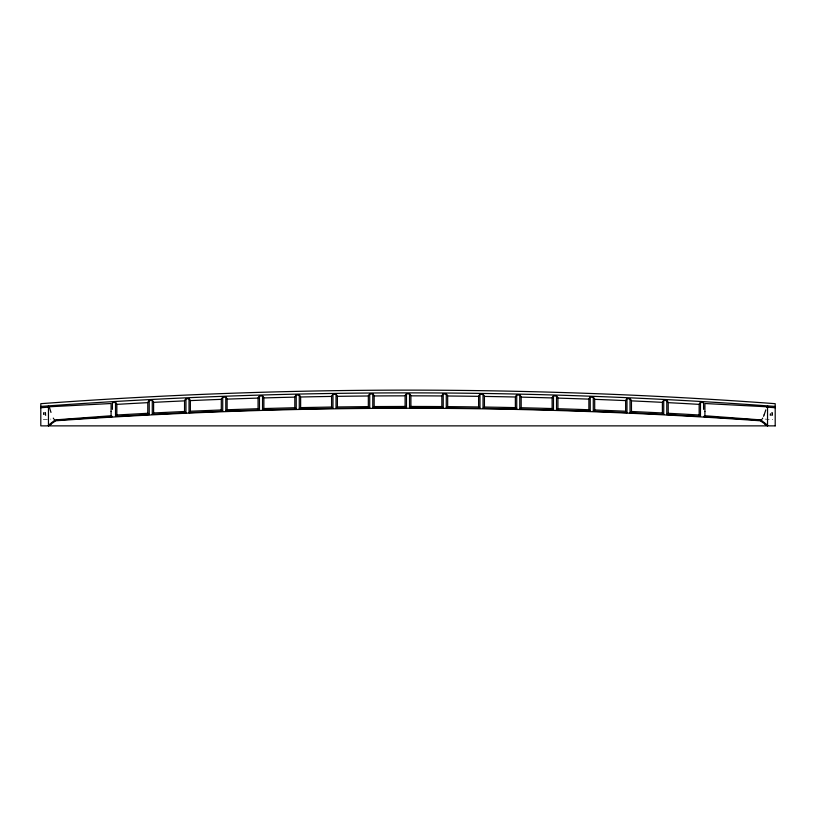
<?xml version="1.0" encoding="UTF-8"?>
<svg xmlns="http://www.w3.org/2000/svg" width="816" height="816" viewBox="0 0 816 816"><rect width="100%" height="100%" fill="white"/><g stroke="black" fill="none" stroke-linecap="round" stroke-linejoin="round"><path stroke-width="0.61" stroke-dasharray="4.08 3.06" d="M43.35 414.681L45.9 414.487M43.319 419.628L50.888 419.098M43.35 413.488L45.9 413.488M770.1 413.488L772.65 413.488M765.112 419.098L772.681 419.628M772.65 414.681L770.1 414.487M45.421 412.253L43.35 412.406L43.35 415.63L45.9 415.63L45.421 412.253M772.65 415.63L770.1 415.63L770.1 412.213L772.65 412.406L772.65 415.63"/><path stroke-width="1.22" d="M112.404 409.367L112.414 406.674M112.414 406.358L112.414 405.317M112.414 404.471L112.414 402.788M153.49 402.115A16.351 7.477 -42.5 0 0 152.296 400.401L149.216 400.574L149.216 414.548L115.525 416.415L115.525 402.441L112.414 402.625M190.24 400.37A16.402 7.538 -42.1 0 0 189.047 398.647L185.966 398.789L185.966 412.763L152.276 414.385L152.276 400.411M185.966 412.763L184.538 411.488L184.549 400.86L169.075 401.584L153.612 402.349L153.602 412.978L152.276 414.385M227.001 398.902A16.453 7.589 -41.7 0 0 225.797 397.157L222.717 397.29L222.717 411.254L189.026 412.631L189.026 398.657M189.026 412.631L190.363 411.233L190.363 400.605L205.836 399.952L221.309 399.34L221.299 409.969L222.717 411.254M225.777 397.178L225.777 411.142L227.123 409.754L227.123 399.126L242.597 398.596L258.06 398.096L258.06 408.724L259.468 410.02L259.468 396.056L261.508 395.995L262.528 395.964L262.528 409.928L296.218 409.051L296.218 395.097L299.278 395.026A16.555 7.711 -41 0 1 300.512 396.76M262.528 409.928L263.874 408.551L263.884 397.933L279.347 397.504L294.821 397.127L294.811 407.745L296.218 409.051M299.278 395.026L299.278 408.979L300.635 407.623L300.635 396.994L316.108 396.688L331.571 396.423L331.571 407.041L332.969 408.357L332.969 394.403L336.029 394.363A16.606 7.762 -40.6 0 1 337.273 396.107M336.029 394.363L336.029 408.316L337.396 406.96L337.396 396.341L352.869 396.148L368.332 395.995L368.332 406.613L369.719 407.939L369.719 393.985L372.779 393.965A16.667 7.823 -40.3 0 1 374.024 395.719M410.876 395.546A16.718 7.885 -38.4 0 0 409.489 393.873L406.47 393.842L406.47 407.796L372.779 407.918L372.779 393.965M372.779 407.918L374.156 406.572L374.156 395.954L389.62 395.872L405.093 395.842L405.093 406.46L406.47 407.796M447.627 395.699A16.769 7.946 -38.1 0 0 446.24 394.026L443.221 393.965L443.221 407.918L409.53 407.796L409.53 393.842M446.281 393.985L446.281 407.939L479.971 408.316L479.971 394.363L483.031 394.403L483.031 408.357L516.722 408.979L516.722 395.026L518.762 395.066L519.782 395.097L519.782 409.051L553.472 409.928L553.472 395.964L556.532 396.056L556.532 410.02L590.223 411.142L590.223 397.178L593.283 397.29A16.983 8.18 -36.5 0 1 594.65 399.044M631.411 400.564A17.034 8.242 -36.1 0 0 629.983 398.83L626.974 398.657L626.974 412.631L593.283 411.254L593.283 397.29M767.54 425.789L767.54 405.878A4977.416 4977.416 0 0 0 48.46 405.878L40.8 406.439M48.46 405.878L48.46 425.789M115.525 416.415L116.841 415.007L116.851 404.369L132.325 403.481L147.788 402.655L147.778 413.284L149.216 414.548M184.538 411.488L153.602 412.978M766.693 406.949L766.54 407.49M765.836 409.846L764.184 414.763M764.164 414.814L763.562 416.303M762.715 418.108L762.185 419.036M766.938 406.501L767.55 407.164L775.2 407.725M761.501 419.954L704.912 415.762L703.596 416.588L760.41 420.189M409.53 407.796L410.907 406.46L426.38 406.49L441.844 406.572L443.221 407.918M446.281 407.939L447.668 406.613L463.141 406.766L478.604 406.96L479.971 408.316M483.031 408.357L484.429 407.041L499.892 407.306L515.365 407.623L516.722 408.979M519.782 409.051L521.189 407.745L536.653 408.122L552.126 408.551L553.472 409.928M556.532 410.02L557.94 408.724L575.351 409.275L588.877 409.754L590.223 411.142M593.283 411.254L594.701 409.969L610.174 410.581L625.637 411.233L626.974 412.631M630.034 412.763L631.462 411.488L648.863 412.304L662.398 412.978L663.724 414.385L630.034 412.763L630.034 398.789M666.784 414.548L668.222 413.284L683.686 414.12L699.159 415.007L700.475 416.415L666.784 414.548L666.784 400.574L663.724 400.411A16.351 7.477 42.5 0 0 662.51 402.115M48.46 425.228L54.754 420.23M55.519 420.903L48.491 425.809L51.439 423.769M40.8 407.725L48.45 407.164L49.072 406.521M49.286 406.786L111.088 403.512L111.088 411.407M116.841 415.007L147.778 413.284M56.386 420.148L112.404 416.588L111.088 415.762L54.499 419.954M190.363 411.233L221.299 409.969M227.123 409.754L258.06 408.724M225.777 411.142L259.468 410.02M263.874 408.551L294.811 407.745M300.635 407.623L331.571 407.041M299.278 408.979L332.969 408.357M337.396 406.96L368.332 406.613M336.029 408.316L369.719 407.939M374.156 406.572L405.093 406.46M699.271 404.134A16.3 7.426 42.8 0 1 700.465 402.421L703.586 402.625M766.714 406.786L704.912 403.512L704.912 411.407M767.54 405.878L775.2 406.439M764.561 423.769L767.54 425.819L760.481 420.903M761.246 420.23L767.54 425.228M53.815 419.036L53.295 418.129M50.99 412.427L49.327 407.031M703.586 402.788L703.586 404.471M703.586 405.317L703.586 406.358M703.586 406.674L703.596 409.367M699.159 415.007L699.149 404.369L683.675 403.481L668.212 402.655L668.222 413.284M662.398 412.978L662.388 402.349L648.853 401.676L631.451 400.86L631.462 411.488M625.637 411.233L625.637 400.605L610.164 399.952L594.691 399.34L594.701 409.969M588.877 409.754L588.877 399.126L573.403 398.596L557.94 398.096L557.94 408.724M552.126 408.551L552.116 397.933L538.58 397.555L521.179 397.127L521.189 407.745M515.365 407.623L515.365 396.994L501.83 396.729L484.429 396.423L484.429 407.041M478.604 406.96L478.604 396.341L461.203 396.127L447.668 395.995L447.668 406.613M441.844 406.572L441.844 395.954L426.38 395.872L410.907 395.842L410.907 406.46M704.912 411.56L704.912 415.13M700.475 402.441L700.475 416.415M663.724 400.411L663.724 414.385M111.088 411.56L111.088 415.13M441.976 395.719A16.667 7.823 40.3 0 1 443.2 393.944M405.124 395.546A16.718 7.885 38.4 0 1 406.511 393.873M478.727 396.107A16.606 7.762 40.6 0 1 479.951 394.342M368.373 395.699A16.769 7.946 38.1 0 1 369.76 394.026M482.99 394.444A16.82 8.007 -37.7 0 1 484.388 396.127M515.488 396.76A16.555 7.711 41 0 1 516.701 395.005M331.612 396.127A16.82 8.007 37.7 0 1 333.01 394.444M519.741 395.138A16.871 8.068 -37.3 0 1 521.138 396.831M552.248 397.698A16.504 7.65 41.4 0 1 553.452 395.944M294.862 396.831A16.871 8.068 37.3 0 1 296.259 395.138M262.548 395.944A16.504 7.65 -41.4 0 1 263.752 397.698M556.492 396.097A16.932 8.129 -36.9 0 1 557.899 397.8M588.999 398.902A16.453 7.589 41.7 0 1 590.203 397.157M258.101 397.8A16.932 8.129 36.9 0 1 259.508 396.097M625.76 400.37A16.402 7.538 42.1 0 1 626.953 398.647M221.35 399.044A16.983 8.18 36.5 0 1 222.768 397.331M184.589 400.564A17.034 8.242 36.1 0 1 186.017 398.83M666.733 400.615A17.095 8.303 -35.7 0 1 668.161 402.349M147.839 402.349A17.095 8.303 35.7 0 1 149.267 400.615M115.535 402.421A16.3 7.426 -42.8 0 1 116.729 404.134M55.672 420.791A4962.025 4962.025 0 0 1 760.328 420.791M775.2 425.87L40.8 425.87L40.8 403.685A4980.17 4980.17 0 0 1 775.2 403.685L775.2 425.87"/></g></svg>
